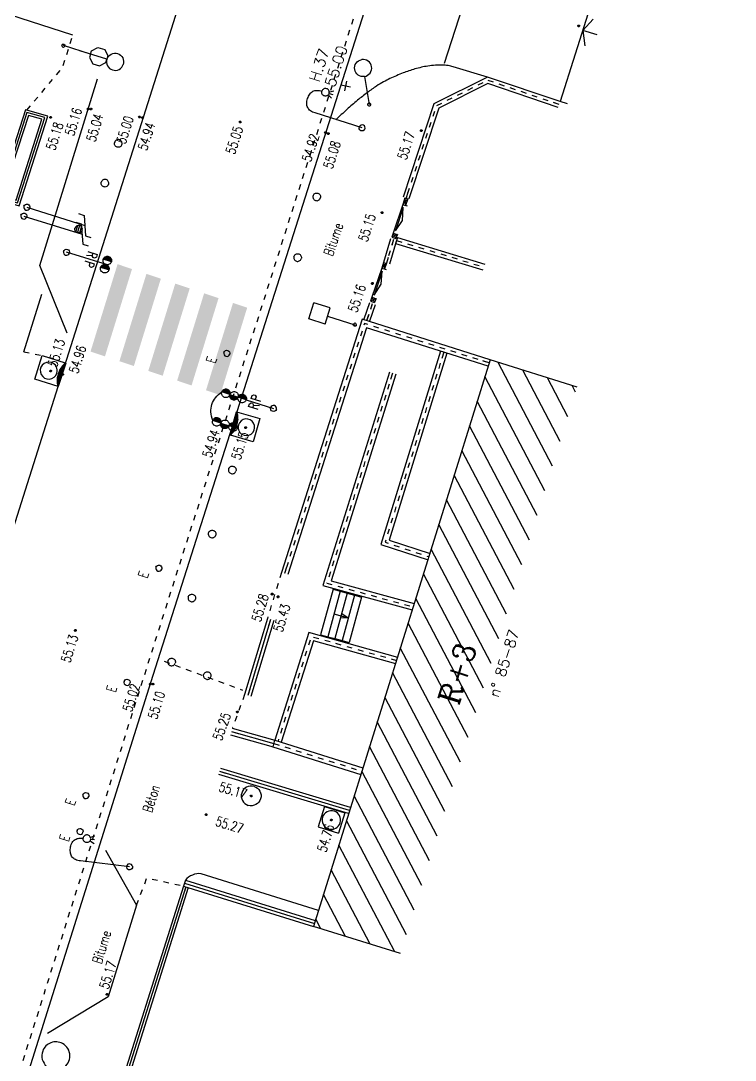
# Model space of a CAD drawing. Extents: x 661843 to 662062, y 6866352 to 6866909.
# Drawn here: x 661934.09 to 661957.56, y 6866594.09 to 6866628.24 of the extents above; entities that cross this region are included whole.
import ezdxf
from ezdxf.enums import TextEntityAlignment as Align

# ---------------------------------------------------------------- set-up
doc = ezdxf.new("R2010")
doc.units = 0
for name, pattern in [('CONTINU', [0]), ('JSI_TCO', [1, 0.5, 0.5]), ('JSI_TCO2', [1, 0.5, 0.5]), ('JSI_TIC', [0.2, 0.08, 0.01, -0.1, 0.01])]:
    doc.linetypes.add(name, pattern=pattern)
doc.layers.get('0').update_dxf_attribs({"linetype": 'CONTINUOUS'})
for name, color, linetype in [('ALTI', 140, 'CONTINUOUS'), ('BATI', 6, 'CONTINUOUS'), ('BORDURE', 7, 'CONTINU'), ('HACHURE', 7, 'CONTINUOUS'), ('LIMITE', 7, 'CONTINUOUS'), ('MARQUAGE', 7, 'CONTINUOUS'), ('MOB', 6, 'CONTINUOUS'), ('NUMEROS', 1, 'CONTINUOUS'), ('OBJASS', 22, 'CONTINUOUS'), ('OBJEAU', 4, 'CONTINUOUS'), ('OBJEP', 220, 'CONTINUOUS'), ('OBJSLT', 200, 'CONTINUOUS'), ('OBJTELECOM', 3, 'CONTINUOUS'), ('POINTS-POLYGO', 7, 'CONTINUOUS'), ('POLYGO', 240, 'CONTINUOUS'), ('SIGNAL', 6, 'CONTINUOUS'), ('TEXTE', 7, 'CONTINUOUS'), ('VOIRIE', 7, 'CONTINUOUS'), ('Z', 4, 'CONTINUOUS')]:
    doc.layers.add(name, color=color, linetype=linetype)
doc.styles.add('36-2', font='romans.shx', dxfattribs={"height": 0.36})
doc.styles.add('5-2', font='romand.shx', dxfattribs={"height": 0.35})
doc.styles.add('7-2', font='romanc.shx', dxfattribs={"height": 0.7})
doc.styles.add('ROMANS', font='romans.shx', dxfattribs={"width": 0.95, "oblique": 13.5, "height": 5})
doc.styles.get("Standard").update_dxf_attribs({"font": 'romans.shx'})
doc.linetypes.add('JSI_MUD', pattern='A,0.0001,[130,jsi_form.shx,S=0.5,R=0,X=0.875,Y=0],-0.75', length=0.7501)
doc.linetypes.add('JSI_MUG', pattern='A,0.0001,[130,jsi_form.shx,S=0.5,R=0,X=-0.125,Y=0],-0.75', length=0.7501)
doc.linetypes.add('JSI_MUR', pattern='A,1e-06,-0.5,[130,jsi_form.shx,S=0.7,R=315,X=0.05,Y=0],-0.5', length=1.000001)

# ---------------------------------------------------------------- blocks, each defined once
blk = doc.blocks.new('$B_100')
at = {"color": 0, "linetype": 'BYBLOCK', "flags": 128}
for points in [[(0, 0.625, -0.4142136), (-0.1875, 0.8125, -0.4142136), (0, 1)], [(0, 0.625, 0.4142136), (0.1875, 0.8125, 0.4142136), (0, 1)]]:
    blk.add_lwpolyline(points, format="xyb", dxfattribs=at)
blk.add_lwpolyline([(0, 0.625), (0, 0)], dxfattribs=at)
blk = doc.blocks.new('$B_200')
at = {"color": 0, "linetype": 'BYBLOCK', "flags": 128}
for points in [[(0, -0.5, -0.414214), (-0.5, 0, -0.414214), (0, 0.5)], [(0, -0.5, 0.414214), (0.5, 0, 0.414214), (0, 0.5)]]:
    blk.add_lwpolyline(points, format="xyb", dxfattribs=at)
blk = doc.blocks.new('$B_101')
at = {"color": 0, "linetype": 'BYBLOCK', "flags": 128}
for points in [[(0, 0.625), (-0.078, 0.625), (-0.188, 0.734), (-0.188, 0.891), (-0.078, 1), (0, 1)], [(0, 0.625), (0.078, 0.625), (0.188, 0.734), (0.188, 0.891), (0.078, 1), (0, 1)], [(0, 0.625), (0, 0)]]:
    blk.add_lwpolyline(points, dxfattribs=at)
blk = doc.blocks.new('$B_105')
at = {"color": 0, "linetype": 'BYBLOCK', "flags": 128}
for points in [[(-0.1875, 0.625), (-0.1875, 1)], [(-0.1875, 1), (0.1875, 1)], [(0.1875, 0.625), (0.1875, 1)], [(-0.1875, 0.625), (0.1875, 0.625)], [(0, 0.625), (0, 0)]]:
    blk.add_lwpolyline(points, dxfattribs=at)
blk = doc.blocks.new('$Y_001')
at = {"color": 0, "linetype": 'BYBLOCK', "flags": 128}
for points in [[(-0.5, 0), (0.5, 0)], [(0, -0.5), (0, 0.5)]]:
    blk.add_lwpolyline(points, dxfattribs=at)
blk = doc.blocks.new('TCPOINT')
at = {"color": 0}
blk.add_point((0, 0), dxfattribs=at)
at = {"layer": 'NUMEROS', "style": '36-2'}
blk.add_attdef('MAT', (0.1, 0.1), '', height=0.36, dxfattribs=at)
at = {"layer": 'Z', "style": 'ROMANS'}
blk.add_attdef('ALT', text='', height=0.36, dxfattribs=at).set_placement((0.1, -0.1), align=Align.TOP_LEFT)
blk = doc.blocks.new('$B_136')
at = {"color": 0, "linetype": 'BYBLOCK', "flags": 128}
for points in [[(-0.156, 0.844), (-0.156, 0.938), (0.156, 1.062), (0.156, 1.156)], [(0, 0), (0, 1)]]:
    blk.add_lwpolyline(points, dxfattribs=at)
blk = doc.blocks.new('$B_124')
at = {"linetype": 'CONTINUOUS'}
for points in [[(-0.094, 0.812, -0.414214), (-0.187, 0.906, -0.414214), (-0.094, 1)], [(0.094, 0.812, -0.414214), (0, 0.906, -0.414214), (0.094, 1)]]:
    blk.add_hatch(color=0, dxfattribs=at).paths.add_polyline_path(points)
at = {"color": 0, "linetype": 'BYBLOCK', "flags": 128}
for points in [[(-0.094, 0.812, -0.414214), (-0.187, 0.906, -0.414214), (-0.094, 1)], [(0.094, 0.812, -0.414214), (0, 0.906, -0.414214), (0.094, 1)]]:
    blk.add_lwpolyline(points, format="xyb", close=True, dxfattribs=at)
for points in [[(-0.094, 1, -0.414214), (0, 0.906, -0.414214), (-0.094, 0.812)], [(0.094, 1, -0.414214), (0.188, 0.906, -0.414214), (0.094, 0.812)]]:
    blk.add_lwpolyline(points, format="xyb", dxfattribs=at)
for points in [[(0, 0.938), (0, 0)], [(-0.156, 0.438), (-0.156, 0.656), (-0.094, 0.656), (-0.062, 0.625), (-0.062, 0.594), (-0.094, 0.562), (-0.156, 0.562)], [(-0.094, 0.562), (-0.062, 0.438)], [(0.062, 0.438), (0.062, 0.656), (0.125, 0.656), (0.156, 0.625), (0.156, 0.594), (0.125, 0.562), (0.062, 0.562)]]:
    blk.add_lwpolyline(points, dxfattribs=at)
blk = doc.blocks.new('$B_126')
at = {"linetype": 'CONTINUOUS'}
for points in [[(-0.656, 1), (-0.656, 1.188, -0.414214), (-0.562, 1.094, -0.414214)], [(0, 1), (0, 1.188, -0.414214), (0.094, 1.094, -0.414214)], [(-0.656, 0.812, -0.414214), (-0.75, 0.906, -0.414214), (-0.656, 1)], [(0, 0.812, -0.414214), (-0.094, 0.906, -0.414214), (0, 1)], [(-0.656, 0.625), (-0.656, 0.812, -0.414214), (-0.562, 0.719, -0.414214)], [(0, 0.625), (0, 0.812, -0.414214), (0.094, 0.719, -0.414214)]]:
    blk.add_hatch(color=0, dxfattribs=at).paths.add_polyline_path(points)
at = {"color": 0, "linetype": 'BYBLOCK', "flags": 128}
for points in [[(-0.656, 1, -0.414214), (-0.75, 1.094, -0.414214), (-0.656, 1.188, -0.07072), (-0.49, 1.281, -0.091318), (-0.326, 1.312, -0.092508), (-0.162, 1.281, -0.072897), (0, 1.188)], [(0, 1, -0.414214), (-0.094, 1.094, -0.414214), (0, 1.188)], [(-0.656, 1, -0.414214), (-0.562, 0.906, -0.414214), (-0.656, 0.812)], [(0, 1, -0.414214), (0.094, 0.906, -0.414214), (0, 0.812)], [(-0.656, 0.625, -0.414214), (-0.75, 0.719, -0.414214), (-0.656, 0.812)], [(0, 0.625, -0.414214), (-0.094, 0.719, -0.414214), (0, 0.812)]]:
    blk.add_lwpolyline(points, format="xyb", dxfattribs=at)
for points in [[(-0.656, 1), (-0.656, 1.188, -0.414214), (-0.562, 1.094, -0.414214)], [(0, 1), (0, 1.188, -0.414214), (0.094, 1.094, -0.414214)], [(-0.656, 0.812, -0.414214), (-0.75, 0.906, -0.414214), (-0.656, 1)], [(0, 0.812, -0.414214), (-0.094, 0.906, -0.414214), (0, 1)], [(-0.656, 0.625), (-0.656, 0.812, -0.414214), (-0.562, 0.719, -0.414214)], [(0, 0.625), (0, 0.812, -0.414214), (0.094, 0.719, -0.414214)]]:
    blk.add_lwpolyline(points, format="xyb", close=True, dxfattribs=at)
for points in [[(-0.125, 0.312), (-0.125, 0.531), (-0.062, 0.531), (-0.031, 0.5), (-0.031, 0.469), (-0.062, 0.438), (-0.125, 0.438)], [(0, 0.625), (0, 0)], [(0.062, 0.312), (0.062, 0.531), (0.125, 0.531), (0.156, 0.5), (0.156, 0.469), (0.125, 0.438), (0.062, 0.438)], [(-0.062, 0.438), (-0.031, 0.312)]]:
    blk.add_lwpolyline(points, dxfattribs=at)
blk = doc.blocks.new('$B_130')
at = {"color": 0, "linetype": 'BYBLOCK', "flags": 128}
for points in [[(0, 0), (0, 0.812, -0.08), (0.012, 0.895, -0.117647), (0.047, 0.953, -0.117647), (0.105, 0.988, -0.08), (0.188, 1, -0.08), (0.27, 0.988, -0.117647), (0.328, 0.953, -0.117647), (0.363, 0.895, -0.08), (0.375, 0.812)], [(0.375, 0.688, -0.414214), (0.312, 0.75, -0.414214), (0.375, 0.812)], [(0.375, 0.688, 0.414214), (0.438, 0.75, 0.414214), (0.375, 0.812)]]:
    blk.add_lwpolyline(points, format="xyb", dxfattribs=at)
for points in [[(0.344, 0.688), (0.312, 0.625)], [(0.375, 0.688), (0.375, 0.625)], [(0.406, 0.688), (0.438, 0.625)]]:
    blk.add_lwpolyline(points, dxfattribs=at)
blk = doc.blocks.new('$B_020')
at = {"color": 0, "linetype": 'BYBLOCK', "flags": 128}
for points in [[(0, 0), (0, 1)], [(0, 1), (1, 1)], [(1, 0), (1, 1)], [(0, 0), (1, 0)]]:
    blk.add_lwpolyline(points, dxfattribs=at)
for points in [[(0.5, 0.0625, -0.4142136), (0.0625, 0.5, -0.4142136), (0.5, 0.9375)], [(0.5, 0.0625, 0.4142136), (0.9375, 0.5, 0.4142136), (0.5, 0.9375)]]:
    blk.add_lwpolyline(points, format="xyb", dxfattribs=at)
blk = doc.blocks.new('$B_024')
at = {"color": 0, "linetype": 'BYBLOCK', "flags": 128}
for points in [[(-0.5, -0.5), (-0.5, 0.5), (0.5, 0.5), (0.5, -0.469)], [(-0.312, -0.406), (0.312, -0.406)], [(-0.219, -0.375), (0.219, -0.375)], [(-0.438, -0.469), (0.438, -0.469)], [(-0.406, -0.438), (0.406, -0.438)]]:
    blk.add_lwpolyline(points, dxfattribs=at)
for points in [[(0, -0.281, -0.668179), (-0.243, 0.306, -0.668179), (0.344, 0.062)], [(0, -0.281, 0.414214), (0.344, 0.062)]]:
    blk.add_lwpolyline(points, format="xyb", dxfattribs=at)
blk.add_lwpolyline([(-0.5, -0.5, -0.128795), (-0.178, -0.358, -0.08099), (0.178, -0.358, -0.128795), (0.5, -0.5)], format="xyb", close=True, dxfattribs=at)
blk = doc.blocks.new('$B_202')
at = {"color": 0, "linetype": 'BYBLOCK', "flags": 128}
for points in [[(0, -0.5, -0.41421356), (-0.5, 0, -0.41421356), (0, 0.5)], [(0, -0.5, 0.41421356), (0.5, 0, 0.41421356), (0, 0.5)]]:
    blk.add_lwpolyline(points, format="xyb", dxfattribs=at)
for points in [[(-0.5, 0), (0.5, 0)], [(-0.4297, 0.25), (0.4297, 0.25)], [(0.4297, -0.25), (-0.4297, -0.25)]]:
    blk.add_lwpolyline(points, dxfattribs=at)
blk = doc.blocks.new('$B_028')
at = {"color": 0, "linetype": 'BYBLOCK', "flags": 128}
for points in [[(0, 0.5), (0, -0.5), (0.0938, -0.0625)], [(-0.5, -0.5), (-0.5, 0)], [(0.5, 0), (0.5, -0.5)], [(-0.0937, -0.0625), (0, -0.5)], [(-0.5, -0.5), (0.5, -0.5)]]:
    blk.add_lwpolyline(points, dxfattribs=at)
blk = doc.blocks.new('$B_030')
at = {"color": 0, "linetype": 'BYBLOCK', "flags": 128}
for points in [[(0, 0), (0, 1)], [(0, 1), (1, 1)], [(0, 1), (1, 0)], [(0, 0), (1, 1)], [(0, 0), (1, 0)], [(1, 0), (1, 1)]]:
    blk.add_lwpolyline(points, dxfattribs=at)
blk = doc.blocks.new('$B_027')
at = {"color": 0, "linetype": 'BYBLOCK', "flags": 128}
for points in [[(-0.5, -0.5), (0.5, -0.5), (0.5, -0.188)], [(-0.5, -0.5), (-0.5, -0.188)]]:
    blk.add_lwpolyline(points, dxfattribs=at)
blk.add_lwpolyline([(-0.406, -0.406), (0.406, -0.406), (0, -0.188)], close=True, dxfattribs=at)
blk = doc.blocks.new('$B_001')
at = {"color": 0, "linetype": 'BYBLOCK', "flags": 128}
for points in [[(0, 0), (0, 1)], [(0, 1), (1, 1)], [(1, 0), (1, 1)], [(0, 0), (1, 0)]]:
    blk.add_lwpolyline(points, dxfattribs=at)
blk = doc.blocks.new('$B_216')
at = {"color": 0, "linetype": 'BYBLOCK', "flags": 128}
for points in [[(-0.5, 0), (0, 0.5)], [(0, -0.5), (0, 0.5), (0.5, 0)]]:
    blk.add_lwpolyline(points, dxfattribs=at)
blk = doc.blocks.new('$B_210')
at = {"linetype": 'CONTINUOUS'}
blk.add_hatch(color=0, dxfattribs=at).paths.add_polyline_path([(0, -0.5, -1), (0, 0.5, -1)])
at = {"color": 0, "linetype": 'BYBLOCK', "flags": 128}
blk.add_lwpolyline([(0, -0.5, -1), (0, 0.5, -1)], format="xyb", close=True, dxfattribs=at)

msp = doc.modelspace()

# ---------------------------------------------------------------- hatches: boundary and pattern name
at = {"layer": 'HACHURE', "linetype": 'CONTINUOUS', "ltscale": 2}
h = msp.add_hatch(dxfattribs=at)
h.set_pattern_fill('_USER', color=256, scale=0.6, angle=117.6947, style=0, pattern_type=0)
h.set_pattern_definition([(117.6947, (661958.265, 6866695.073), (-0.531262, -0.278856), [])])
h.paths.add_polyline_path([(661949.508, 6866617.096), (661952.372, 6866616.204), (661946.572, 6866597.59), (661943.708, 6866598.483)])
at = {"layer": 'MARQUAGE', "linetype": 'CONTINUOUS', "ltscale": 2}
for points in [[(661937.272, 6866620.243), (661937.746, 6866620.083), (661936.858, 6866617.214), (661936.384, 6866617.373)], [(661938.22, 6866619.924), (661938.694, 6866619.765), (661937.807, 6866616.896), (661937.333, 6866617.055)], [(661939.168, 6866619.606), (661939.642, 6866619.446), (661938.755, 6866616.577), (661938.281, 6866616.736)], [(661940.116, 6866619.287), (661940.59, 6866619.128), (661939.703, 6866616.258), (661939.229, 6866616.418)], [(661941.064, 6866618.969), (661941.53, 6866618.812), (661940.643, 6866615.943), (661940.177, 6866616.099)]]:
    msp.add_hatch(color=256, dxfattribs=at).paths.add_polyline_path(points)

# ---------------------------------------------------------------- linework, layer by layer
at = {"layer": 'BATI', "linetype": 'JSI_TCO2', "ltscale": 2, "elevation": 57.333, "flags": 128}
for points in [[(661949.508, 6866617.096), (661943.708, 6866598.483)], [(661952.372, 6866616.204), (661949.514, 6866617.101)], [(661946.572, 6866597.59), (661943.708, 6866598.483)]]:
    msp.add_lwpolyline(points, dxfattribs=at)
at = {"layer": 'BORDURE', "linetype": 'JSI_TCO', "ltscale": 2, "elevation": 57.333, "flags": 128}
for points in [[(661957.563, 6866666.965), (661947.306, 6866634.604), (661941.185, 6866615.391), (661938.349, 6866606.483)], [(661929.565, 6866598.035), (661935.323, 6866616.221), (661950.983, 6866665.664)], [(661935.799, 6866627.763), (661931.313, 6866629.224), (661932.399, 6866632.405), (661936.619, 6866631.072)], [(661949.549, 6866631.62), (661948.004, 6866626.837)], [(661935.615, 6866617.973), (661934.716, 6866620.194), (661936.618, 6866626.329)], [(661934.188, 6866617.361), (661934.786, 6866619.259)], [(661936.876, 6866600.988), (661937.892, 6866599.178), (661936.963, 6866596.176), (661934.969, 6866594.971)]]:
    msp.add_lwpolyline(points, dxfattribs=at)
for points in [[(661949.424, 6866626.391), (661948.299, 6866626.731, 0.037757), (661948.13, 6866626.767, 0.029377), (661947.935, 6866626.783, 0.022929), (661947.714, 6866626.777, 0.018115), (661947.466, 6866626.75, 0.034866), (661947.042, 6866626.657, 0.021247), (661946.65, 6866626.524, 0.016588), (661946.22, 6866626.34, 0.019267), (661946.008, 6866626.232, 0.015797), (661945.783, 6866626.095, 0.016193), (661945.479, 6866625.883, 0.012976), (661945.154, 6866625.626, 0.010578), (661944.808, 6866625.326, 0.008759), (661944.44, 6866624.981)], [(661938.349, 6866606.483), (661932.316, 6866587.307), (661921.873, 6866554.339, 0.019351), (661921.747, 6866553.868, 0.012149), (661921.624, 6866553.266, 0.032227), (661921.556, 6866552.678, 0.041596), (661921.581, 6866551.927, 0.035403), (661921.644, 6866551.595, 0.03128), (661921.757, 6866551.255, 0.028334), (661921.93, 6866550.886, 0.023977), (661922.16, 6866550.507, 0.048846), (661922.588, 6866549.988, 0.036905), (661923.073, 6866549.572, 0.030959), (661923.66, 6866549.193)], [(661943.87, 6866599.012), (661940.017, 6866600.215, 0.253885), (661939.501, 6866600.001)]]:
    msp.add_lwpolyline(points, format="xyb", dxfattribs=at)
msp.add_lwpolyline([(661934.813, 6866594.391, 0.70123), (661935.475, 6866593.834, 0.585891), (661935.465, 6866594.637, 0.457699)], format="xyb", close=True, dxfattribs=at)
at = {"layer": 'LIMITE', "linetype": 'JSI_MUG', "ltscale": 0.2}
msp.add_line((661946.339, 6866621.049, 112.502), (661946.281, 6866620.857, 112.5), dxfattribs=at)
at = {"layer": 'LIMITE', "linetype": 'JSI_MUD', "ltscale": 0.2}
msp.add_line((661946.164, 6866620.466, 112.496), (661946.106, 6866620.274, 112.494), dxfattribs=at)
at = {"layer": 'LIMITE', "linetype": 'JSI_MUG', "ltscale": 0.22}
for p, q in [((661946.308, 6866616.662, 113.122), (661946.243, 6866616.452, 113.112)), ((661942.299, 6866608.568, 112.616), (661942.235, 6866608.357, 112.614))]:
    msp.add_line(p, q, dxfattribs=at)
at = {"layer": 'LIMITE', "linetype": 'JSI_MUD', "ltscale": 0.22}
for p, q in [((661942.826, 6866610.29, 112.589), (661942.759, 6866610.08, 112.59)), ((661941.612, 6866606.282, 112.598), (661941.549, 6866606.071, 112.597))]:
    msp.add_line(p, q, dxfattribs=at)
at = {"layer": 'LIMITE', "linetype": 'JSI_TCO', "ltscale": 2}
for p, q in [((661942.404, 6866608.536, 112.616), (661941.655, 6866606.039, 112.597)), ((661944.864, 6866602.191, 112.022), (661940.601, 6866603.474, 112.582)), ((661939.594, 6866599.762, 112.668), (661936.222, 6866589.068, 112.637))]:
    msp.add_line(p, q, dxfattribs=at)
at = {"layer": 'LIMITE', "linetype": 'JSI_MUD', "ltscale": 0.21}
msp.add_line((661940.832, 6866603.514, 112.556), (661940.631, 6866603.574, 112.582), dxfattribs=at)
at = {"layer": 'LIMITE', "linetype": 'JSI_MUG', "ltscale": 0.16}
msp.add_line((661939.518, 6866599.786, 112.668), (661939.47, 6866599.633, 112.668), dxfattribs=at)
at = {"layer": 'LIMITE', "linetype": 'JSI_TCO', "ltscale": 2, "elevation": 57.333, "flags": 128}
for points in [[(661951.813, 6866625.583), (661949.424, 6866626.391), (661947.658, 6866625.514), (661946.655, 6866622.447)], [(661951.749, 6866625.394), (661949.438, 6866626.175), (661947.822, 6866625.372), (661946.845, 6866622.385)], [(661946.243, 6866621.077), (661946.01, 6866620.303)], [(661946.435, 6866621.02), (661946.202, 6866620.245)], [(661945.546, 6866618.971), (661945.362, 6866618.437)], [(661945.735, 6866618.906), (661945.551, 6866618.372)], [(661949.514, 6866617.101), (661945.309, 6866618.432), (661942.654, 6866610.114)], [(661949.448, 6866616.891), (661945.452, 6866618.156), (661942.864, 6866610.047)], [(661947.881, 6866617.382), (661945.923, 6866611.036), (661947.474, 6866610.525)], [(661948.091, 6866617.318), (661946.197, 6866611.177), (661947.543, 6866610.734)], [(661946.203, 6866616.695), (661944.01, 6866609.683), (661946.948, 6866608.882)], [(661946.413, 6866616.629), (661944.288, 6866609.836), (661947.014, 6866609.092)], [(661942.193, 6866608.599), (661941.444, 6866606.103)], [(661946.476, 6866607.319), (661943.558, 6866608.139), (661942.439, 6866604.603)], [(661946.417, 6866607.107), (661943.704, 6866607.869), (661942.649, 6866604.537)], [(661940.983, 6866604.774), (661942.381, 6866604.381)], [(661941.041, 6866604.997), (661942.439, 6866604.603)], [(661942.381, 6866604.381), (661942.439, 6866604.603)], [(661942.439, 6866604.603), (661945.332, 6866603.696)], [(661942.368, 6866604.384), (661945.264, 6866603.476)], [(661944.926, 6866602.392), (661940.662, 6866603.675)], [(661939.441, 6866599.81), (661936.07, 6866589.116)]]:
    msp.add_lwpolyline(points, dxfattribs=at)
at = {"layer": 'LIMITE', "linetype": 'JSI_TIC', "ltscale": 2, "elevation": 57.333, "flags": 128}
for points in [[(661951.781, 6866625.488), (661949.431, 6866626.283), (661947.74, 6866625.443), (661946.75, 6866622.416)], [(661946.339, 6866621.049), (661946.106, 6866620.274)], [(661946.435, 6866621.02), (661949.306, 6866620.148)], [(661945.641, 6866618.939), (661945.456, 6866618.405)], [(661949.481, 6866616.996), (661945.381, 6866618.294), (661942.759, 6866610.08)], [(661947.986, 6866617.35), (661946.06, 6866611.107), (661947.509, 6866610.629)], [(661946.308, 6866616.662), (661944.149, 6866609.759), (661946.981, 6866608.987)], [(661946.446, 6866607.213), (661943.631, 6866608.004), (661942.544, 6866604.57)], [(661942.404, 6866604.494), (661945.298, 6866603.586)]]:
    msp.add_lwpolyline(points, dxfattribs=at)
at = {"layer": 'LIMITE', "linetype": 'JSI_TCO', "ltscale": 2, "elevation": 57.333, "flags": 128}
msp.add_lwpolyline([(661934.037, 6866622.162), (661934.977, 6866625.11), (661934.244, 6866625.314), (661933.294, 6866622.376)], close=True, dxfattribs=at)
at = {"layer": 'LIMITE', "linetype": 'JSI_MUG', "ltscale": 0.2, "elevation": 57.333, "flags": 128}
for points in [[(661951.781, 6866625.488), (661951.591, 6866625.553)], [(661945.641, 6866618.939), (661945.576, 6866618.75)]]:
    msp.add_lwpolyline(points, dxfattribs=at)
at = {"layer": 'LIMITE', "linetype": 'JSI_MUR', "ltscale": 0.15, "elevation": 57.333, "flags": 128}
msp.add_lwpolyline([(661933.988, 6866622.254), (661934.882, 6866625.059), (661934.294, 6866625.222), (661933.389, 6866622.426)], close=True, dxfattribs=at)
at = {"layer": 'LIMITE', "linetype": 'JSI_MUD', "ltscale": 0.2, "elevation": 57.333, "flags": 128}
for points in [[(661946.812, 6866622.606), (661946.75, 6866622.416)], [(661945.522, 6866618.594), (661945.456, 6866618.405)]]:
    msp.add_lwpolyline(points, dxfattribs=at)
at = {"layer": 'LIMITE', "elevation": 57.333, "flags": 128}
for points in [[(661946.464, 6866621.115), (661946.406, 6866620.924)], [(661946.406, 6866620.924), (661949.276, 6866620.053)], [(661946.464, 6866621.115), (661949.335, 6866620.244)], [(661939.501, 6866600.001), (661939.441, 6866599.81)], [(661939.501, 6866600.001), (661943.768, 6866598.674)], [(661939.441, 6866599.81), (661943.708, 6866598.483)]]:
    msp.add_lwpolyline(points, dxfattribs=at)
at = {"layer": 'LIMITE', "linetype": 'JSI_MUG', "ltscale": 0.22, "elevation": 57.333, "flags": 128}
for points in [[(661947.986, 6866617.35), (661947.921, 6866617.14)], [(661949.481, 6866616.996), (661949.272, 6866617.062)]]:
    msp.add_lwpolyline(points, dxfattribs=at)
at = {"layer": 'LIMITE', "linetype": 'JSI_MUR', "ltscale": 0.22, "elevation": 57.333, "flags": 128}
msp.add_lwpolyline([(661942.299, 6866608.568), (661941.549, 6866606.071)], dxfattribs=at)
at = {"layer": 'LIMITE', "linetype": 'JSI_MUR', "ltscale": 0.23, "elevation": 57.333, "flags": 128}
msp.add_lwpolyline([(661941.012, 6866604.885), (661942.41, 6866604.492)], dxfattribs=at)
at = {"layer": 'LIMITE', "linetype": 'JSI_MUG', "ltscale": 0.23, "elevation": 57.333, "flags": 128}
msp.add_lwpolyline([(661941.012, 6866604.885), (661941.235, 6866604.828)], dxfattribs=at)
at = {"layer": 'LIMITE', "linetype": 'JSI_MUR', "ltscale": 0.21, "elevation": 57.333, "flags": 128}
msp.add_lwpolyline([(661944.895, 6866602.292), (661940.631, 6866603.574)], dxfattribs=at)
at = {"layer": 'LIMITE', "linetype": 'JSI_MUR', "ltscale": 0.16, "elevation": 57.333, "flags": 128}
msp.add_lwpolyline([(661939.518, 6866599.786), (661936.146, 6866589.092)], dxfattribs=at)
at = {"layer": 'LIMITE', "linetype": 'JSI_MUR', "ltscale": 0.2, "elevation": 57.333, "flags": 128}
msp.add_lwpolyline([(661939.471, 6866599.906), (661943.738, 6866598.578)], dxfattribs=at)
at = {"layer": 'LIMITE', "linetype": 'JSI_TCO', "ltscale": 2}
msp.add_polyline3d([(661933.938, 6866622.346, 112.712), (661934.787, 6866625.008, 112.507), (661934.343, 6866625.131, 112.46), (661933.484, 6866622.477, 112.993), (661933.938, 6866622.346, 112.712)], dxfattribs=at)
at = {"layer": 'VOIRIE', "linetype": 'JSI_TIC', "ltscale": 2, "elevation": 57.333, "flags": 128}
for points in [[(661957.305, 6866667.047), (661947.049, 6866634.685), (661940.928, 6866615.473), (661938.092, 6866606.565)], [(661934.293, 6866625.302), (661935.469, 6866626.708), (661935.799, 6866627.763)], [(661934.188, 6866617.361), (661934.798, 6866617.24)], [(661942.654, 6866610.114), (661942.193, 6866608.599)], [(661938.806, 6866607.195), (661941.375, 6866606.248)], [(661941.444, 6866606.103), (661941.053, 6866605.021)], [(661937.892, 6866599.178), (661938.235, 6866600.079), (661939.441, 6866599.81)]]:
    msp.add_lwpolyline(points, dxfattribs=at)
msp.add_lwpolyline([(661938.092, 6866606.564), (661932.059, 6866587.388), (661921.616, 6866554.42, 0.019212), (661921.485, 6866553.933, 0.012236), (661921.358, 6866553.314, 0.032205), (661921.287, 6866552.691, 0.041648), (661921.313, 6866551.896, 0.035258), (661921.382, 6866551.529, 0.031509), (661921.506, 6866551.155, 0.028146), (661921.692, 6866550.76, 0.024072), (661921.936, 6866550.356, 0.048825), (661922.397, 6866549.797, 0.036763), (661922.91, 6866549.357, 0.031135), (661923.527, 6866548.958)], format="xyb", dxfattribs=at)

# ---------------------------------------------------------------- block references
at = {"layer": 'ALTI', "linetype": 'CONTINUOUS'}
for p, xscale, yscale, rotation in [((661952.42, 6866628.072, 57.333), 0.0599999999478126, 0.0599999999478126, 341.9625692052686), ((661936.304, 6866625.343, 57.333), 0.0600000003308907, 0.0600000003308907, 72.77315355635439), ((661936.396, 6866625.341, 57.333), 0.0600000003308907, 0.0600000003308907, 72.77315355635439), ((661935.073, 6866625.066, 57.333), 0.060000000188975, 0.060000000188975, 72.31292858704286), ((661937.992, 6866625.079, 57.333), 0.0600000000844676, 0.0600000000844676, 72.42520268778021), ((661938.091, 6866625.056, 57.333), 0.0600000000844676, 0.0600000000844676, 72.42520268778021), ((661941.3, 6866624.913, 57.333), 0.0599999997852949, 0.0599999997852949, 252.3284507455608), ((661944.104, 6866624.567, 57.333), 0.0600000000729664, 0.0600000000729664, 252.3283473431969), ((661947.25, 6866624.631, 57.333), 0.0599999997321037, 0.0599999997321037, 251.8981409609408), ((661944.2, 6866624.53, 57.333), 0.0600000000729664, 0.0600000000729664, 252.3283473431969), ((661945.965, 6866621.938, 57.333), 0.0599999997321037, 0.0599999997321037, 251.8981409609408), ((661945.643, 6866619.607, 57.333), 0.0599999996615911, 0.0599999996615911, 250.9557661905459), ((661935.073, 6866616.735, 57.333), 0.0600000000844676, 0.0600000000844676, 72.42520268778021), ((661935.464, 6866616.62, 57.333), 0.0600000000844676, 0.0600000000844676, 72.42520268778021), ((661941.057, 6866614.998, 57.333), 0.059999999693644, 0.059999999693644, 252.3416131655568), ((661941.483, 6866614.874, 57.333), 0.059999999693644, 0.059999999693644, 252.3416131655568), ((661942.35, 6866609.402, 57.333), 0.0600000001021808, 0.0600000001021808, 253.072439452021), ((661942.545, 6866609.312, 57.333), 0.0600000001021808, 0.0600000001021808, 253.072439452021), ((661935.885, 6866608.208, 57.333), 0.0599999998016733, 0.0599999998016733, 252.3412082520506), ((661938.352, 6866606.451, 57.333), 0.0599999997242519, 0.0599999997242519, 252.536196805802), ((661938.432, 6866606.444, 57.333), 0.0599999997242519, 0.0599999997242519, 252.536196805802), ((661941.209, 6866605.532, 57.333), 0.0599999999755328, 0.0599999999755328, 250.1576841184349), ((661941.661, 6866602.774, 57.333), 0.0600000001348953, 0.0600000001348953, 163.2595429225701), ((661940.183, 6866602.156, 57.333), 0.0600000001348953, 0.0600000001348953, 163.2595429225701), ((661944.296, 6866601.982, 57.333), 0.0600000001658583, 0.0600000001658583, 252.6946824676072), ((661936.926, 6866596.251, 57.333), 0.0600000001658583, 0.0600000001658583, 252.6946824676072)]:
    msp.add_blockref('$B_210', p, dxfattribs=dict(at, xscale=xscale, yscale=yscale, rotation=rotation))
at = {"layer": 'BATI', "linetype": 'CONTINUOUS'}
for name, p, xscale, yscale, rotation in [('$B_001', (661944.351, 6866609.562, 57.333), 1.548257345910208, 0.2423999998154448, 254.7671516985235), ('$B_001', (661944.585, 6866609.498, 57.333), 1.548257345910208, 0.2423999998154448, 254.7671516985235), ('$B_001', (661944.819, 6866609.435, 57.333), 1.548257345940796, 0.2423999998154448, 254.7671516943667), ('$B_001', (661945.053, 6866609.371, 57.333), 1.548257345910208, 0.2423999998154448, 254.7671516985235), ('$B_216', (661944.615, 6866608.688, 57.333), 0.1500000001351663, 0.4847999996308897, 254.7671514745376)]:
    msp.add_blockref(name, p, dxfattribs=dict(at, xscale=xscale, yscale=yscale, rotation=rotation))
at = {"layer": 'LIMITE', "linetype": 'CONTINUOUS'}
for name, p, xscale, yscale, rotation in [('$B_028', (661952.79, 6866627.849, 57.333), 4.908605688779622, 0.5000000000742785, 252.4901251109683), ('$B_027', (661946.721, 6866621.653, 57.333), 0.9948055138070007, 0.5000000000742785, 251.6549370247135), ('$B_030', (661946.714, 6866622.418, 57.333), 0.2268395905721955, 0.0999999998284023, 251.1792282511468), ('$B_030', (661946.328, 6866621.259, 57.333), 0.136542337911323, 0.1365000004457133, 252.6918978432833), ('$B_030', (661946.01, 6866620.303, 57.333), 0.1955404047234494, 0.0999999998284023, 251.8345726485152), ('$B_027', (661946.025, 6866619.556, 57.333), 1.015809372266471, 0.5000000000742785, 251.4657205121642), ('$B_030', (661945.627, 6866619.154, 57.333), 0.1365423373197152, 0.1365000004457133, 250.1920319911549)]:
    msp.add_blockref(name, p, dxfattribs=dict(at, xscale=xscale, yscale=yscale, rotation=rotation))
at = {"layer": 'MOB', "linetype": 'CONTINUOUS'}
for name, p, xscale, yscale, rotation in [('$B_200', (661937.296, 6866624.21, 57.333), 0.250000000404676, 0.250000000404676, 72.4252026496276), ('$B_200', (661936.857, 6866622.903, 57.333), 0.250000000404676, 0.250000000404676, 72.4252026496276), ('$B_200', (661943.814, 6866622.454, 57.333), 0.249999999724223, 0.249999999724223, 252.3283472915276), ('$B_202', (661935.992, 6866621.394, 57.333), 0.2500000000673812, 0.2500000000673812, 72.77315344454665), ('$B_200', (661943.186, 6866620.46, 57.333), 0.249999999724223, 0.249999999724223, 252.3283472915276), ('$B_200', (661941.042, 6866613.481, 57.333), 0.2500000003983426, 0.2500000003983426, 252.3416133670818), ('$B_200', (661940.378, 6866611.378, 57.333), 0.2500000003983426, 0.2500000003983426, 252.3416133670818), ('$B_200', (661939.713, 6866609.275, 57.333), 0.2500000003983426, 0.2500000003983426, 252.3416133670818), ('$B_200', (661939.048, 6866607.172, 57.333), 0.2500000003983426, 0.2500000003983426, 252.3416133670818), ('$B_200', (661940.223, 6866606.725, 57.333), 0.2499999997590198, 0.2499999997590198, 339.7612720089765)]:
    msp.add_blockref(name, p, dxfattribs=dict(at, xscale=xscale, yscale=yscale, rotation=rotation))
at = {"layer": 'OBJASS', "linetype": 'CONTINUOUS'}
for name, p, xscale, yscale, rotation in [('$B_024', (661935.06, 6866616.731, 57.333), 0.810724367465, 0.8106999999273029, 72.255161621255), ('$B_024', (661941.455, 6866614.9, 57.333), 0.7930860037962364, 0.7931000000024483, 253.8196721148892), ('$B_200', (661941.661, 6866602.774, 57.333), 0.6500000000585492, 0.6500000000585492, 163.2595431139815), ('$B_020', (661944.066, 6866602.42, 57.333), 0.6999619704481848, 0.6999999997310831, 252.6942749400257)]:
    msp.add_blockref(name, p, dxfattribs=dict(at, xscale=xscale, yscale=yscale, rotation=rotation))
at = {"layer": 'OBJEAU', "linetype": 'CONTINUOUS'}
for p, xscale, yscale, rotation in [((661940.862, 6866617.313, 57.333), 0.2000000001481325, 0.2000000001481325, 252.3284508477365), ((661938.627, 6866610.256, 57.333), 0.2000000002028068, 0.2000000002028068, 252.3412083541711), ((661937.583, 6866606.505, 57.333), 0.2000000004278863, 0.2000000004278863, 252.5363031535329), ((661936.229, 6866602.783, 57.333), 0.2000000004278863, 0.2000000004278863, 252.5363031535329), ((661936.038, 6866601.607, 57.333), 0.2000000004278863, 0.2000000004278863, 252.5363031535329)]:
    msp.add_blockref('$B_200', p, dxfattribs=dict(at, xscale=xscale, yscale=yscale, rotation=rotation))
at = {"layer": 'OBJEP', "linetype": 'CONTINUOUS'}
for name, p, xscale, yscale, rotation in [('$B_130', (661945.306, 6866624.719, 57.333), 2.000000000006338, 2.000000000006338, 72.33055382448437), ('$B_200', (661945.306, 6866624.719, 57.333), 0.1999999998935924, 0.1999999998935924, 42.27698818548061), ('$B_130', (661937.663, 6866600.439, 57.333), 2.000000000184884, 2.000000000184884, 83.03398994340246), ('$B_200', (661937.663, 6866600.439, 57.333), 0.1999999998998088, 0.1999999998998088, 119.3131380079997)]:
    msp.add_blockref(name, p, dxfattribs=dict(at, xscale=xscale, yscale=yscale, rotation=rotation))
at = {"layer": 'OBJSLT', "linetype": 'CONTINUOUS'}
for name, p, xscale, yscale, rotation in [('$B_124', (661935.595, 6866620.633, 57.333), 1.499999999652652, 1.499999999652652, 252.7731534170223), ('$B_200', (661935.595, 6866620.633, 57.333), 0.2000000002593952, 0.2000000002593952, 252.7731534348662), ('$B_126', (661942.393, 6866615.504, 57.333), 1.500000000014071, 1.500000000014071, 72.328347325836), ('$B_200', (661942.393, 6866615.504, 57.333), 0.1999999999709891, 0.1999999999709891, 72.32834729501513)]:
    msp.add_blockref(name, p, dxfattribs=dict(at, xscale=xscale, yscale=yscale, rotation=rotation))
at = {"layer": 'OBJTELECOM', "linetype": 'CONTINUOUS'}
for name, p, xscale, yscale, rotation in [('$B_200', (661934.29, 6866622.118, 57.333), 0.2000000003223606, 0.2000000003223606, 252.3129285706142), ('$B_136', (661934.29, 6866622.118, 57.333), 1.999999999851255, 1.999999999851255, 252.3129285223032), ('$B_200', (661934.194, 6866621.824, 57.333), 0.2000000001148139, 0.2000000001148139, 252.7805559393806), ('$B_136', (661934.194, 6866621.824, 57.333), 2.000000000293022, 2.000000000293022, 252.7805559282968)]:
    msp.add_blockref(name, p, dxfattribs=dict(at, xscale=xscale, yscale=yscale, rotation=rotation))
at = {"layer": 'POINTS-POLYGO'}
ref = msp.add_blockref('TCPOINT', (661944.767, 6866626.1, 57.333), dxfattribs=dict(at, rotation=359.518964722964))
ref.add_attrib('MAT', 'H.37', (661943.893, 6866626.197, 57.333), dxfattribs={"layer": 'NUMEROS', "height": 0.36, "rotation": 72.0106, "style": '36-2'})
ref.add_attrib('ALT', '55.00', dxfattribs={"layer": 'Z', "height": 0.36, "rotation": 72.0106, "style": 'ROMANS'}).set_placement((661944.065, 6866626.142, 57.333), align=Align.TOP_LEFT)
at = {"layer": 'POLYGO', "linetype": 'CONTINUOUS', "xscale": 0.3200000000209822, "yscale": 0.3200000000209822, "zscale": 0.3200000000209822, "rotation": 348.0799646896258}
msp.add_blockref('$Y_001', (661944.767, 6866626.1, 112.337), dxfattribs=at)
at = {"layer": 'SIGNAL', "linetype": 'CONTINUOUS'}
for name, p, xscale, yscale, rotation in [('$B_101', (661935.491, 6866627.423, 57.333), 1.500000000117428, 1.500000000117428, 252.6375747254463), ('$B_200', (661935.491, 6866627.423, 57.333), 0.0999999996522733, 0.0999999996522733, 252.6375746617516), ('$B_100', (661936.028, 6866627.255, 57.333), 1.500000000117428, 1.500000000117428, 252.6375747254463), ('$B_100', (661945.539, 6866625.484, 57.333), 1.500000000076193, 1.500000000076193, 9.458886900660996), ('$B_200', (661945.539, 6866625.484, 57.333), 0.1000000001101911, 0.1000000001101911, 38.24150173659747), ('$B_105', (661945.067, 6866618.254, 57.333), 1.500000000272071, 1.500000000272071, 72.29630552639547), ('$B_200', (661945.067, 6866618.254, 57.333), 0.0999999996135438, 0.0999999996135438, 72.29630543372609)]:
    msp.add_blockref(name, p, dxfattribs=dict(at, xscale=xscale, yscale=yscale, rotation=rotation))

# ---------------------------------------------------------------- texts
at = {"layer": 'ALTI', "linetype": 'CONTINUOUS', "width": 0.75}
for s, rotation, p in [('55.16', 72.7732, (661935.837, 6866624.431, 57.333)), ('55.00', 72.4252, (661937.526, 6866624.167, 57.333))]:
    msp.add_text(s, height=0.32, rotation=rotation, dxfattribs=at).set_placement(p)
for s, rotation, p in [('55.04', 72.7732, (661936.234, 6866624.334, 57.333)), ('55.18', 72.3129, (661934.913, 6866624.057, 57.333)), ('54.94', 72.4252, (661937.93, 6866624.048, 57.333)), ('54.96', 72.4252, (661935.665, 6866616.724, 57.333))]:
    msp.add_text(s, height=0.32, rotation=rotation, dxfattribs=at).set_placement(p, align=Align.TOP_LEFT)
for s, rotation, p in [('55.05', 72.3285, (661941.251, 6866624.76, 57.333)), ('55.15', 72.3416, (661941.435, 6866614.721, 57.333)), ('55.13', 72.3412, (661935.837, 6866608.055, 57.333)), ('55.17', 343.2595, (661941.508, 6866602.82, 57.333)), ('54.76', 72.6947, (661944.248, 6866601.829, 57.333)), ('55.17', 72.6947, (661937.092, 6866597.332, 57.333))]:
    msp.add_text(s, height=0.32, rotation=rotation, dxfattribs=at).set_placement(p, align=Align.MIDDLE_RIGHT)
for s, rotation, p in [('55.17', 71.8981, (661947.048, 6866624.529, 57.333)), ('54.92', 72.3283, (661943.903, 6866624.463, 57.333)), ('55.15', 71.8981, (661945.763, 6866621.835, 57.333)), ('55.16', 70.9558, (661945.439, 6866619.508, 57.333)), ('54.94', 72.3416, (661940.637, 6866614.742, 57.333)), ('55.02', 72.5362, (661938.013, 6866606.392, 57.333)), ('55.25', 70.1577, (661941.004, 6866605.435, 57.333)), ('55.27', 343.2595, (661941.35, 6866601.534, 57.333))]:
    msp.add_text(s, height=0.32, rotation=rotation, dxfattribs=at).set_placement(p, align=Align.RIGHT)
for s, rotation, p in [('55.08', 72.3283, (661944.304, 6866624.329, 57.333)), ('55.28', 73.0724, (661941.935, 6866609.445, 57.333)), ('55.43', 73.0724, (661942.651, 6866609.112, 57.333)), ('55.10', 72.5362, (661938.536, 6866606.243, 57.333))]:
    msp.add_text(s, height=0.32, rotation=rotation, dxfattribs=at).set_placement(p, align=Align.TOP_RIGHT)
msp.add_text('55.13', height=0.32, rotation=72.4252, dxfattribs=at).set_placement((661935.122, 6866616.888, 57.333), align=Align.MIDDLE_LEFT)
at = {"layer": 'BATI', "style": '7-2'}
msp.add_text('R+3', height=0.7, rotation=72.4839, dxfattribs=at).set_placement((661948.464, 6866605.721, 57.333))
at = {"layer": 'OBJEAU', "linetype": 'CONTINUOUS', "width": 0.75}
for rotation, p in [(72.3285, (661940.535, 6866617.144, 57.333)), (72.3412, (661938.3, 6866610.087, 57.333)), (72.5363, (661937.257, 6866606.335, 57.333)), (72.5363, (661935.903, 6866602.613, 57.333)), (72.5363, (661935.712, 6866601.437, 57.333))]:
    msp.add_text('E', height=0.32, rotation=rotation, dxfattribs=at).set_placement(p, align=Align.RIGHT)
at = {"layer": 'TEXTE', "linetype": 'CONTINUOUS', "width": 0.75}
for s, rotation, p in [('Bitume', 71.2014, (661944.361, 6866621.057, 57.333)), ('Béton', 72.5362, (661938.379, 6866602.681, 57.333)), ('Bitume', 72.8028, (661936.749, 6866597.808, 57.333))]:
    msp.add_text(s, height=0.32, rotation=rotation, dxfattribs=at).set_placement(p, align=Align.MIDDLE_CENTER)
at = {"layer": 'TEXTE', "style": '5-2'}
msp.add_text('n° 85-87', height=0.35, rotation=72.4698, dxfattribs=at).set_placement((661949.783, 6866605.977, 57.333))

doc.saveas('drawing.dxf')
